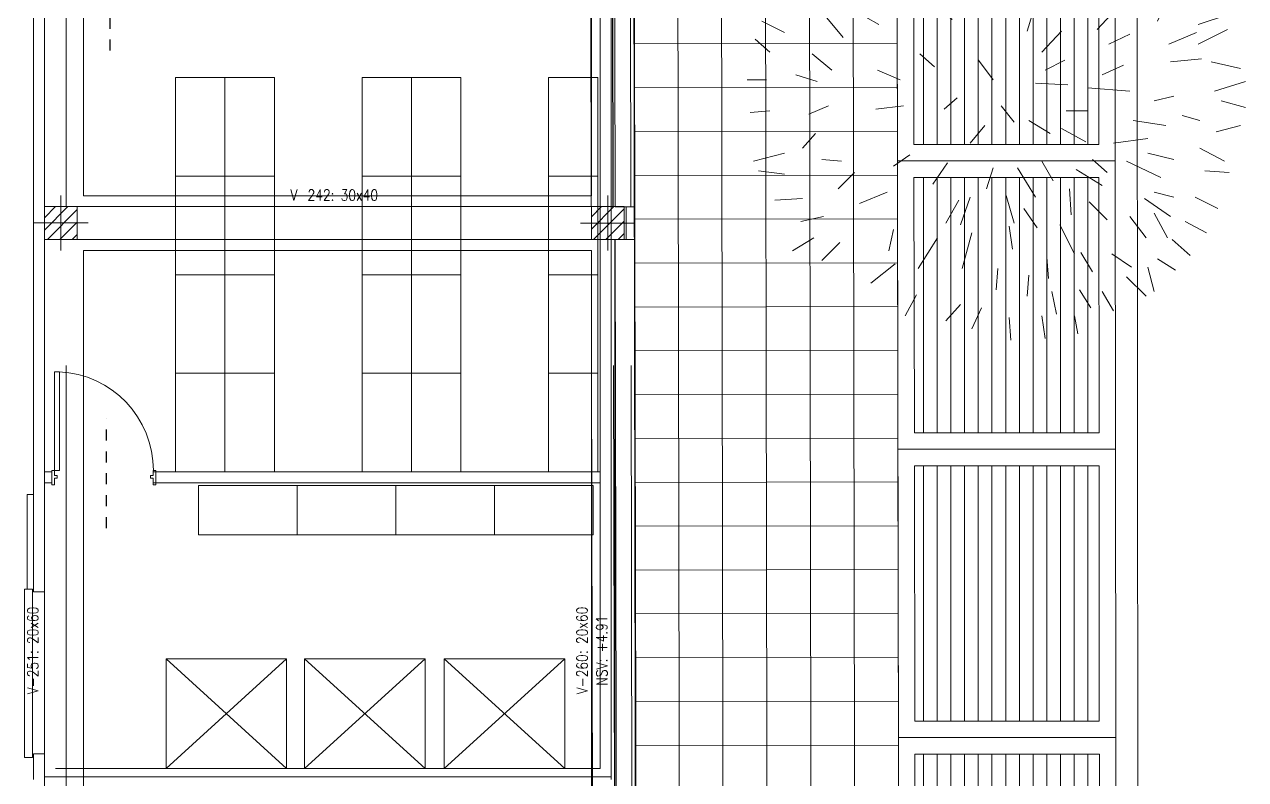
# Model space of a CAD drawing. Header units: millimetres. Extents: x 14 to 290, y 66 to 213.
# Drawn here: x 133.73 to 144.86, y 181.44 to 188.33 of the extents above; entities that cross this region are included whole.
import ezdxf
from ezdxf.enums import TextEntityAlignment as Align

# ---------------------------------------------------------------- set-up
doc = ezdxf.new("R2010")
doc.units = ezdxf.units.MM
doc.linetypes.add('HIDDEN', pattern=[9.525, 6.35, -3.175])
doc.linetypes.add('PIR13A-P-XREF-01-Apoyo$0$DASHDOT2', pattern=[12.7, 6.35, -3.175, 0, -3.175])
for name, color, linetype, lineweight in [('IRI-OCASA-Layout R 9$0$OCA-Paneles TERMICO', 252, 'Continuous', 15), ('IRI-OCASA-Layout R 9$0$REVESTIMIENTOS', 252, 'Continuous', 9), ('OCASA_TODAS_r08$0$Arboles', 252, 'Continuous', 15), ('OCASA_TODAS_r08$0$CGC COLUMNAS', 252, 'Continuous', 20), ('OCASA_TODAS_r08$0$CGC COLUMNAS EJES', 252, 'Continuous', 20), ('OCASA_TODAS_r08$0$CGC COLUMNAS HATCH', 252, 'Continuous', 20), ('OCASA_TODAS_r08$0$CGC VIGAS', 252, 'HIDDEN', 15), ('OCASA_TODAS_r08$0$CGC VIGAS REF', 252, 'Continuous', 15), ('OCASA_TODAS_r08$0$MURO BLOQUE CEMENTO 18', 252, 'Continuous', 20), ('OCASA_TODAS_r08$0$PASES ASCENSORES', 252, 'Continuous', 15), ('OCASA_TODAS_r08$0$REVOQUES', 251, 'Continuous', 15), ('OCASA_TODAS_r08$0$VEREDA', 251, 'Continuous', 15), ('PIR13A-P-XREF-01-Apoyo$0$10-EJES-CARP', 251, 'PIR13A-P-XREF-01-Apoyo$0$DASHDOT2', 25), ('PIR13A-P-XREF-01-Apoyo$0$20-CARPINTERIAS BATIENTE', 251, 'Continuous', 9)]:
    doc.layers.add(name, color=color, linetype=linetype, lineweight=lineweight)
doc.styles.add('OCASA_TODAS_r08$0$CYPETXT', font='romans__.ttf', dxfattribs={"height": 0.2})

# ---------------------------------------------------------------- blocks, each defined once
blk = doc.blocks.new('OCASA_TODAS_r08$0$EJES_DE_LA_COLUMNA')
at = {"layer": 'OCASA_TODAS_r08$0$CGC COLUMNAS EJES'}
for p, q in [((0, -0.5), (0, 0.5)), ((-0.5, 0), (0.5, 0))]:
    blk.add_line(p, q, dxfattribs=at)
blk = doc.blocks.new('OCASA_TODAS_r08$0$Estructura PB para Arquitectura')
at = {"layer": 'OCASA_TODAS_r08$0$CGC COLUMNAS'}
for points in [[(1212.108445, 413.271652), (1212.408445, 413.271652), (1212.408445, 413.571652), (1212.108445, 413.571652), (1212.108445, 413.271652)], [(1212.108445, 413.271652), (1212.408445, 413.271652), (1212.408445, 413.571652), (1212.108445, 413.571652), (1212.108445, 413.271652)], [(1217.095305, 413.270765), (1217.395305, 413.270765), (1217.395305, 413.570765), (1217.095305, 413.570765), (1217.095305, 413.270765)], [(1217.095305, 413.270765), (1217.395305, 413.270765), (1217.395305, 413.570765), (1217.095305, 413.570765), (1217.095305, 413.270765)]]:
    blk.add_lwpolyline(points, close=True, dxfattribs=at)
at = {"layer": 'OCASA_TODAS_r08$0$CGC COLUMNAS HATCH'}
for p, q in [((1212.108445, 413.35619, -0.000029), (1212.323906, 413.571651, -0.000029)), ((1212.108445, 413.469327, -0.000029), (1212.210769, 413.571651, -0.000029)), ((1212.137043, 413.271651, -0.000029), (1212.408445, 413.543053, -0.000029)), ((1217.095305, 413.365019, -0.000029), (1217.301051, 413.570764, -0.000029)), ((1217.095305, 413.478156, -0.000029), (1217.187914, 413.570764, -0.000029)), ((1217.114188, 413.270764, -0.000029), (1217.395305, 413.551882, -0.000029)), ((1212.25018, 413.271651, -0.000029), (1212.408445, 413.429916, -0.000029)), ((1217.227325, 413.270764, -0.000029), (1217.395305, 413.438745, -0.000029)), ((1212.363317, 413.271651, -0.000029), (1212.408445, 413.316779, -0.000029)), ((1217.340462, 413.270764, -0.000029), (1217.395305, 413.325608, -0.000029))]:
    blk.add_line(p, q, dxfattribs=at)
at = {"layer": 'OCASA_TODAS_r08$0$CGC VIGAS', "lineweight": 9}
for p, q in [((1217.454733, 413.57107, -0.000029), (1217.439852, 421.371072, -0.000029)), ((1212.108445, 413.571652, -0.000029), (1212.108593, 421.071629, -0.000029)), ((1212.308445, 413.571652, -0.000029), (1212.308593, 421.071629, -0.000029)), ((1217.094733, 413.570765, -0.000029), (1217.080424, 421.070766, -0.000029)), ((1217.294733, 413.570765, -0.000029), (1217.280424, 421.070766, -0.000029)), ((1217.094733, 413.570765, -0.000029), (1212.408445, 413.571652, -0.000029)), ((1217.469614, 405.771145, -0.000029), (1217.454733, 413.57107, -0.000029)), ((1212.108445, 405.771678, -0.000029), (1212.108445, 413.271652, -0.000029)), ((1212.308445, 405.771627, -0.000029), (1212.308445, 413.271652, -0.000029)), ((1217.095305, 413.270765, -0.000029), (1212.408445, 413.271652, -0.000029)), ((1217.109614, 405.77084, -0.000029), (1217.095305, 413.270765, -0.000029)), ((1217.309615, 405.77084, -0.000029), (1217.295306, 413.270765, -0.000029))]:
    blk.add_line(p, q, dxfattribs=at)
at = {"layer": 'OCASA_TODAS_r08$0$CGC COLUMNAS EJES', "xscale": 0.5, "yscale": 0.5}
for p in [(1212.258445, 413.421652, -0.000029), (1217.245305, 413.420765, -0.000029)]:
    blk.add_blockref('OCASA_TODAS_r08$0$EJES_DE_LA_COLUMNA', p, dxfattribs=at)
at = {"layer": 'OCASA_TODAS_r08$0$CGC VIGAS REF', "style": 'OCASA_TODAS_r08$0$CYPETXT', "width": 0.821201}
for s, rotation, p in [('V-242: 30x40', 359.989509, (1214.751923, 413.676208, -0.000029)), ('V-251: 20x60', 90, (1212.003445, 409.52164, -0.000029)), ('V-260: 20x60', 90.110161, (1217.010789, 409.521194, -0.000029)), ('NSV: +4.91', 90.110161, (1217.19061, 409.521194, -0.000029))]:
    blk.add_text(s, height=0.1, rotation=rotation, dxfattribs=at).set_placement(p, align=Align.MIDDLE_CENTER)
blk = doc.blocks.new('OCASA_TODAS_r08$0$arbusto')
for p, q in [((-0.694395, 4.630506), (-0.943832, 5.129236)), ((-0.302416, 4.737377), (-0.052979, 5.236107)), ((0.445901, 4.559259), (0.517167, 5.307354)), ((0.980415, 4.594884), (0.980415, 5.164858)), ((-1.941591, 4.274272), (-2.084127, 4.986742)), ((-1.478347, 4.559259), (-1.727784, 5.022364)), ((0.053922, 4.309894), (-0.017344, 4.879871)), ((1.336754, 4.630506), (1.550561, 5.057989)), ((-2.333569, 3.989282), (-2.44047, 4.666131)), ((1.835633, 4.345519), (2.263247, 4.772999)), ((2.334513, 4.203025), (2.441414, 4.737377)), ((0.87351, 3.668671), (0.766608, 4.452388)), ((2.512684, 4.024907), (2.762122, 4.523637)), ((-2.583007, 3.739917), (-3.046251, 4.238647)), ((1.693097, 3.526177), (2.156341, 4.096154)), ((3.011564, 3.561802), (3.367907, 4.060529)), ((-3.402594, 3.419305), (-3.723302, 3.739917)), ((-0.266786, 3.348059), (-0.373687, 3.775542)), ((0.481536, 3.134318), (0.445901, 3.739917)), ((-1.549617, 3.063072), (-1.83469, 3.526177)), ((-0.943832, 3.169943), (-1.442712, 3.704295)), ((-2.012861, 2.528719), (-2.191033, 3.312437)), ((3.474808, 3.098694), (3.973687, 3.45493)), ((-3.830203, 2.706835), (-3.972739, 3.169943)), ((-2.297934, 2.528719), (-2.93935, 3.027447)), ((1.301123, 2.599966), (1.550561, 3.098694)), ((4.009322, 2.778084), (4.294395, 3.063072)), ((-4.186546, 2.528719), (-4.578524, 2.706835)), ((3.011564, 2.24373), (3.332271, 2.671213)), ((-2.3692, 2.172483), (-2.689908, 2.564342)), ((0.160828, 1.994365), (0.160828, 2.457473)), ((1.942539, 2.172483), (2.512684, 2.564342)), ((-4.400353, 1.994365), (-4.863597, 2.172483)), ((3.546074, 1.602506), (3.831151, 2.24373)), ((4.044953, 1.958743), (4.472567, 2.350601)), ((4.508197, 1.780624), (4.900176, 2.314977)), ((-0.943832, 1.638131), (-1.442712, 2.065612)), ((2.227611, 1.424391), (2.726491, 1.958743)), ((-3.331324, 1.246272), (-3.687667, 1.673753)), ((-2.547371, 1.531259), (-3.117521, 1.851871)), ((0.802244, 1.745002), (0.695338, 1.388766)), ((4.436931, 1.531259), (5.078347, 1.745002)), ((-4.614155, 1.353141), (-5.113035, 1.602506)), ((1.016046, 0.92566), (1.443659, 1.388766)), ((3.795516, 1.103779), (4.401296, 1.353141)), ((4.436931, 1.103779), (5.078347, 1.424391)), ((-4.934863, 0.92566), (-5.255571, 1.210648)), ((2.940293, 1.317519), (2.477049, 1.103779)), ((-3.580765, 0.533802), (-4.008375, 0.890036)), ((-1.33581, 0.605049), (-1.656518, 0.890036)), ((-0.052979, 0.320059), (-0.373687, 0.747542)), ((1.087316, 0.533802), (1.514925, 0.747542)), ((2.334513, 0.42693), (2.797757, 0.640671)), ((3.831151, 0.71192), (4.508197, 0.783167)), ((4.722004, 0.71192), (5.36342, 0.569424)), ((-5.006133, 0.320059), (-5.433742, 0.320059)), ((-3.901473, 0.284437), (-4.364718, 0.42693)), ((-2.084127, 0.320059), (-2.583007, 0.533802)), ((4.793275, 0.070697), (5.470321, 0.284437)), ((1.586196, 0.21319), (0.87351, 0.248812)), ((2.940293, 0.070697), (2.013805, 0.141943)), ((-3.652031, -0.249915), (-4.079645, -0.428033)), ((-2.012861, -0.249915), (-2.618642, -0.321162)), ((-1.122004, -0.321162), (-0.836931, -0.0718)), ((0.125193, -0.249915), (0.410265, -0.606152)), ((3.474808, -0.143046), (3.902417, -0.036175)), ((4.935811, -0.143046), (5.470321, -0.28554)), ((-4.934863, -0.356787), (-5.362476, -0.392411)), ((1.550561, -0.356787), (2.013805, -0.356787)), ((4.472567, -0.570527), (4.080588, -0.463658)), ((-0.23115, -0.677398), (-0.551858, -1.069257)), ((1.194218, -0.855517), (0.730973, -0.570527)), ((1.443659, -0.748645), (1.97817, -1.033632)), ((3.011564, -0.570527), (3.724245, -0.677398)), ((4.828905, -0.819892), (5.36342, -0.677398)), ((-3.937109, -0.855517), (-4.222181, -1.176128)), ((2.583955, -1.069257), (3.332271, -0.962386)), ((-4.614155, -1.282997), (-5.291206, -1.461116)), ((-1.870325, -1.318622), (-2.226664, -1.567987)), ((3.332271, -1.282997), (3.902417, -1.425494)), ((4.472567, -1.176128), (5.007077, -1.461116)), ((-3.366959, -1.461116), (-3.794572, -1.425494)), ((-1.050738, -1.49674), (-1.371445, -1.959846)), ((1.016046, -1.461116), (1.265488, -1.888599)), ((2.441414, -1.710481), (2.120706, -1.425494)), ((2.869027, -1.461116), (3.617344, -1.817352)), ((-4.614155, -1.746103), (-5.184305, -1.674856)), ((-3.081886, -1.710481), (-3.438229, -2.066715)), ((-0.052979, -1.603609), (-0.195515, -2.066715)), ((0.87351, -2.244833), (0.481536, -1.603609)), ((1.764367, -1.639234), (2.334513, -1.995468)), ((4.579468, -1.674856), (5.113982, -1.710481)), ((1.657462, -2.636691), (1.621831, -2.066715)), ((-4.222181, -2.280457), (-4.827962, -2.31608)), ((-2.3692, -2.137964), (-2.974985, -2.387326)), ((-0.801296, -2.31608), (-1.086373, -2.81481)), ((-0.765665, -2.850434), (-0.551858, -2.244833)), ((0.410265, -2.81481), (0.232094, -2.209211)), ((2.04944, -2.351704), (2.441414, -2.743563)), ((3.261001, -2.280457), (3.831151, -2.672316)), ((3.902417, -2.244833), (3.474808, -2.137964)), ((4.365661, -2.244833), (4.864541, -2.494198)), ((0.624072, -2.494198), (0.909145, -2.921681)), ((3.759881, -3.135421), (3.474808, -2.601069)), ((-3.758937, -2.672316), (-4.257816, -2.779185)), ((0.303364, -2.886056), (0.37463, -3.384786)), ((1.408024, -2.850434), (1.728732, -3.491655)), ((2.940293, -2.672316), (3.296636, -3.135421)), ((4.151859, -2.779185), (4.615103, -3.02855)), ((-3.972739, -3.135421), (-4.435988, -3.420408)), ((-2.226664, -2.957303), (-2.333569, -3.420408)), ((-1.26454, -3.135421), (-1.692153, -3.812267)), ((-0.516223, -3.02855), (-0.73003, -3.812267)), ((3.866782, -3.171046), (4.25876, -3.52728)), ((-3.402594, -3.242293), (-3.794572, -3.634151)), ((1.871268, -3.456033), (2.120706, -3.883516)), ((-2.191033, -3.705398), (-2.725543, -4.132879)), ((1.122952, -3.562905), (1.158582, -4.02601)), ((2.548319, -3.491655), (2.975928, -3.776645)), ((3.546074, -3.598527), (3.938052, -3.847892)), ((0.053922, -3.812267), (0.018292, -4.275375)), ((0.695338, -4.417869), (0.730973, -3.954763)), ((2.869027, -3.990385), (3.296636, -4.417869)), ((3.332271, -3.776645), (3.474808, -4.310997)), ((-1.727784, -4.382244), (-1.977226, -4.845349)), ((1.336754, -4.809727), (1.229853, -4.310997)), ((2.085075, -4.667234), (1.835633, -4.275375)), ((2.334513, -4.310997), (2.583955, -4.73848)), ((-0.765665, -4.595987), (-1.086373, -4.952221)), ((-0.302416, -4.667234), (-0.516223, -5.130339)), ((0.303364, -4.880974), (0.338999, -5.379704)), ((1.016046, -4.845349), (1.087316, -5.344079)), ((1.728732, -4.845349), (1.799998, -5.237208))]:
    blk.add_line(p, q)
blk = doc.blocks.new('IRI-OCASA-Layout R 9$0$OCA_PALLET')
for p, q in [((414.447193, 97.067423), (415.447193, 95.967423)), ((415.447193, 97.067423), (414.447193, 95.967423))]:
    blk.add_line(p, q)
blk.add_lwpolyline([(414.447193, 97.067423), (415.447193, 97.067423), (415.447193, 95.967423), (414.447193, 95.967423)], close=True)
blk = doc.blocks.new('*U86')
blk.add_lwpolyline([(25, 10), (25, 910), (70, 910), (70, 10)], close=True)
for points in [[(0, -15), (0, 10), (25, 10), (25, -35), (50, -35), (50, -60), (25, -60), (25, -120), (0, -120), (0, -95)], [(950, -15), (950, 10), (925, 10), (925, -35), (900, -35), (900, -60), (925, -60), (925, -120), (950, -120), (950, -95)]]:
    blk.add_lwpolyline(points)
at = {"layer": 'PIR13A-P-XREF-01-Apoyo$0$10-EJES-CARP', "ltscale": 0.25}
blk.add_line((500, -515), (500, 485), dxfattribs=at)
at = {"layer": 'PIR13A-P-XREF-01-Apoyo$0$20-CARPINTERIAS BATIENTE'}
blk.add_arc((23.7975, 9.5475), 902.5, 0, 87.284973, dxfattribs=at)
blk = doc.blocks.new('*U102')
blk.add_lwpolyline([(25, 10), (25, 1160), (70, 1160), (70, 10)], close=True)
for points in [[(0, -15), (0, 10), (25, 10), (25, -35), (50, -35), (50, -60), (25, -60), (25, -120), (0, -120), (0, -95)], [(1200, -15), (1200, 10), (1175, 10), (1175, -35), (1150, -35), (1150, -60), (1175, -60), (1175, -120), (1200, -120), (1200, -95)]]:
    blk.add_lwpolyline(points)
at = {"layer": 'PIR13A-P-XREF-01-Apoyo$0$10-EJES-CARP', "ltscale": 0.25}
blk.add_line((500, -515), (500, 485), dxfattribs=at)
at = {"layer": 'PIR13A-P-XREF-01-Apoyo$0$20-CARPINTERIAS BATIENTE'}
blk.add_arc((29.81, 11.81), 1140, 0, 87.284973, dxfattribs=at)

msp = doc.modelspace()

# ---------------------------------------------------------------- hatches: boundary and pattern name
at = {"layer": 'OCASA_TODAS_r08$0$VEREDA'}
h = msp.add_hatch(dxfattribs=at)
h.set_pattern_fill('LINE', color=256, angle=90)
h.set_pattern_definition([(90, (141.9222, 193.66274), (-0.125, 0), [])])
h.paths.add_polyline_path([(141.799, 208.278), (141.796, 210.01), (143.502, 210.01), (143.503, 208.278)])
h.paths.add_polyline_path([(141.804, 205.648), (141.8, 207.978), (143.503, 207.978), (143.505, 205.648)])
h.paths.add_polyline_path([(141.808, 203.018), (141.804, 205.348), (143.506, 205.348), (143.508, 203.018)])
h.paths.add_polyline_path([(141.813, 200.388), (141.809, 202.718), (143.508, 202.718), (143.51, 200.388)])
h.paths.add_polyline_path([(141.817, 197.758), (141.813, 200.088), (143.51, 200.088), (143.512, 197.758)])
h.paths.add_polyline_path([(141.822, 195.128), (141.818, 197.458), (143.513, 197.458), (143.515, 195.128)])
h.paths.add_polyline_path([(141.826, 192.498), (141.822, 194.828), (143.515, 194.828), (143.517, 192.498)])
h.paths.add_polyline_path([(141.831, 189.868), (141.827, 192.198), (143.517, 192.198), (143.519, 189.868)])
h.paths.add_polyline_path([(141.835, 187.238), (141.831, 189.568), (143.52, 189.568), (143.522, 187.238)])
h.paths.add_polyline_path([(141.84, 184.608), (141.836, 186.938), (143.522, 186.938), (143.524, 184.608)])
h.paths.add_polyline_path([(141.844, 181.978), (141.84, 184.308), (143.524, 184.308), (143.526, 181.978)])
h.paths.add_polyline_path([(141.849, 179.348), (141.845, 181.678), (143.527, 181.678), (143.529, 179.348)])

# ---------------------------------------------------------------- linework, layer by layer
at = {"layer": 'IRI-OCASA-Layout R 9$0$OCA-Paneles TERMICO'}
for p, q in [((139.076, 181.445, 0), (139.076, 208.052, 0)), ((138.976, 181.545, 0), (138.976, 207.952, 0)), ((133.809, 183.159, 0), (133.809, 191, 0)), ((133.909, 183.159, 0), (133.909, 191, 0)), ((133.909, 184.251, 0), (133.976, 184.251, 0)), ((133.976, 184.151, 0), (133.976, 184.251, 0)), ((134.901, 184.251, 0), (138.976, 184.251, 0)), ((134.926, 184.151, 0), (134.926, 184.251, 0)), ((135.108, 184.251, 0), (138.976, 184.251, 0)), ((133.909, 184.151, 0), (133.976, 184.151, 0)), ((134.901, 184.151, 0), (138.976, 184.151, 0)), ((133.809, 183.159, 0), (133.909, 183.159, 0)), ((133.809, 181.681, 0), (133.909, 181.681, 0)), ((133.809, 181.681, 0), (133.809, 181.445, 0)), ((133.909, 181.681, 0), (133.909, 181.545, 0)), ((138.976, 181.545, 0), (134.009, 181.545, 0))]:
    msp.add_line(p, q, dxfattribs=at)
msp.add_lwpolyline([(134.265, 194.07), (138.897, 194.07), (138.897, 186.77), (134.265, 186.77)], close=True, dxfattribs=at)
at = {"layer": 'IRI-OCASA-Layout R 9$0$OCA-Paneles TERMICO', "elevation": 0}
for points in [[(135.105, 186.951), (135.105, 187.851), (135.555, 187.851), (135.555, 186.951), (135.105, 186.951)], [(135.555, 186.951), (135.555, 187.851), (136.005, 187.851), (136.005, 186.951), (135.555, 186.951)], [(136.805, 186.951), (136.805, 187.851), (137.255, 187.851), (137.255, 186.951), (136.805, 186.951)], [(137.255, 186.951), (137.255, 187.851), (137.705, 187.851), (137.705, 186.951), (137.255, 186.951)], [(138.505, 186.951), (138.505, 187.851), (138.955, 187.851), (138.955, 186.951), (138.505, 186.951)], [(135.105, 186.051), (135.105, 186.951), (135.555, 186.951), (135.555, 186.051), (135.105, 186.051)], [(135.555, 186.051), (135.555, 186.951), (136.005, 186.951), (136.005, 186.051), (135.555, 186.051)], [(136.805, 186.051), (136.805, 186.951), (137.255, 186.951), (137.255, 186.051), (136.805, 186.051)], [(137.255, 186.051), (137.255, 186.951), (137.705, 186.951), (137.705, 186.051), (137.255, 186.051)], [(138.505, 186.051), (138.505, 186.951), (138.955, 186.951), (138.955, 186.051), (138.505, 186.051)], [(135.105, 185.151), (135.105, 186.051), (135.555, 186.051), (135.555, 185.151), (135.105, 185.151)], [(135.555, 185.151), (135.555, 186.051), (136.005, 186.051), (136.005, 185.151), (135.555, 185.151)], [(136.805, 185.151), (136.805, 186.051), (137.255, 186.051), (137.255, 185.151), (136.805, 185.151)], [(137.255, 185.151), (137.255, 186.051), (137.705, 186.051), (137.705, 185.151), (137.255, 185.151)], [(138.505, 185.151), (138.505, 186.051), (138.955, 186.051), (138.955, 185.151), (138.505, 185.151)], [(135.105, 184.251), (135.105, 185.151), (135.555, 185.151), (135.555, 184.251), (135.105, 184.251)], [(135.555, 184.251), (135.555, 185.151), (136.005, 185.151), (136.005, 184.251), (135.555, 184.251)], [(136.805, 184.251), (136.805, 185.151), (137.255, 185.151), (137.255, 184.251), (136.805, 184.251)], [(137.255, 184.251), (137.255, 185.151), (137.705, 185.151), (137.705, 184.251), (137.255, 184.251)], [(138.505, 184.251), (138.505, 185.151), (138.955, 185.151), (138.955, 184.251), (138.505, 184.251)], [(133.751, 183.181), (133.751, 184.045), (133.809, 184.045)], [(136.213, 183.679), (135.313, 183.679), (135.313, 184.129), (136.213, 184.129), (136.213, 183.679)], [(137.113, 183.679), (136.213, 183.679), (136.213, 184.129), (137.113, 184.129), (137.113, 183.679)], [(138.013, 183.679), (137.113, 183.679), (137.113, 184.129), (138.013, 184.129), (138.013, 183.679)], [(138.913, 183.679), (138.013, 183.679), (138.013, 184.129), (138.913, 184.129), (138.913, 183.679)]]:
    msp.add_lwpolyline(points, dxfattribs=at)
at = {"layer": 'IRI-OCASA-Layout R 9$0$OCA-Paneles TERMICO'}
msp.add_lwpolyline([(139.292, 186.371), (139.291, 186.671), (139.212, 186.671), (139.212, 186.371), (139.292, 186.371)], dxfattribs=at)
at = {"layer": 'IRI-OCASA-Layout R 9$0$OCA-Paneles TERMICO', "elevation": 0}
msp.add_lwpolyline([(133.801, 183.181), (133.727, 183.181), (133.727, 181.645), (133.801, 181.645)], close=True, dxfattribs=at)
at = {"layer": 'IRI-OCASA-Layout R 9$0$REVESTIMIENTOS'}
msp.add_lwpolyline([(139.076, 181.471), (133.909, 181.471), (133.909, 176.043), (134.041, 176.043), (134.041, 176.452), (135.789, 176.452)], dxfattribs=at)
at = {"layer": 'OCASA_TODAS_r08$0$MURO BLOQUE CEMENTO 18'}
for points in [[(139.277, 194.171), (139.097, 194.171), (139.111, 186.671), (139.291, 186.671)], [(139.292, 186.371), (139.112, 186.371), (139.126, 178.871), (139.306, 178.871)]]:
    msp.add_lwpolyline(points, close=True, dxfattribs=at)
at = {"layer": 'OCASA_TODAS_r08$0$PASES ASCENSORES'}
msp.add_lwpolyline([(134.265, 186.27), (138.897, 186.27), (138.897, 178.97), (134.265, 178.97)], close=True, dxfattribs=at)
at = {"layer": 'OCASA_TODAS_r08$0$REVOQUES'}
for p, q in [((139.091, 186.671), (139.077, 194.171)), ((139.108, 186.371, 0), (139.11, 178.891))]:
    msp.add_line(p, q, dxfattribs=at)
at = {"layer": 'OCASA_TODAS_r08$0$VEREDA'}
for p, q in [((143.908, 147.319), (143.849, 213.111)), ((139.29, 188.156, 0), (141.684, 188.16, 0)), ((139.291, 187.756, 0), (141.684, 187.76, 0)), ((139.292, 187.356, 0), (141.685, 187.36, 0)), ((139.292, 186.956, 0), (141.686, 186.96, 0)), ((139.293, 186.556, 0), (141.687, 186.56, 0)), ((139.294, 186.156, 0), (141.687, 186.16, 0)), ((139.294, 185.756, 0), (141.688, 185.76, 0)), ((139.295, 185.356, 0), (141.689, 185.36, 0)), ((139.296, 184.956, 0), (141.689, 184.96, 0)), ((139.297, 184.556, 0), (141.69, 184.56, 0)), ((139.297, 184.156, 0), (141.691, 184.16, 0)), ((139.298, 183.756, 0), (141.691, 183.76, 0)), ((139.299, 183.356, 0), (141.692, 183.36, 0)), ((139.299, 182.956, 0), (141.693, 182.96, 0)), ((139.3, 182.556, 0), (141.693, 182.56, 0)), ((139.301, 182.156, 0), (141.694, 182.16, 0)), ((139.301, 181.756, 0), (141.695, 181.76, 0))]:
    msp.add_line(p, q, dxfattribs=at)
at = {"layer": 'OCASA_TODAS_r08$0$VEREDA', "elevation": 0}
for points in [[(139.352, 148.55), (139.352, 148.55), (139.352, 148.55), (139.246, 210.156)], [(139.752, 148.38), (139.646, 210.157)], [(140.152, 148.21), (140.046, 210.157)], [(140.553, 148.039), (140.446, 210.158)], [(140.953, 147.869), (140.846, 210.159)], [(141.353, 147.698), (141.246, 210.16)], [(141.751, 147.526), (141.754, 147.528), (141.646, 210.16)], [(141.686, 187.088), (141.681, 189.718), (143.67, 189.718), (143.672, 187.088), (141.686, 187.088)], [(141.69, 184.458), (141.686, 187.088), (143.672, 187.088), (143.674, 184.458), (141.69, 184.458)], [(141.695, 181.828), (141.69, 184.458), (143.674, 184.458), (143.677, 181.828), (141.695, 181.828)], [(141.699, 179.198), (141.695, 181.828), (143.677, 181.828), (143.679, 179.198), (141.699, 179.198)]]:
    msp.add_lwpolyline(points, dxfattribs=at)
for points in [[(141.835, 187.238), (141.831, 189.568), (143.52, 189.568), (143.522, 187.238)], [(141.84, 184.608), (141.836, 186.938), (143.522, 186.938), (143.524, 184.608)], [(141.844, 181.978), (141.84, 184.308), (143.524, 184.308), (143.526, 181.978)], [(141.849, 179.348), (141.845, 181.678), (143.527, 181.678), (143.529, 179.348)]]:
    msp.add_lwpolyline(points, close=True, dxfattribs=at)

# ---------------------------------------------------------------- block references
at = {"color": 31, "true_color": 0xfebd57}
msp.add_blockref('OCASA_TODAS_r08$0$Estructura PB para Arquitectura', (-1078.2, -226.899), dxfattribs=at)
at = {"layer": 'IRI-OCASA-Layout R 9$0$OCA-Paneles TERMICO', "xscale": 0.001, "yscale": 0.001, "zscale": 0.001}
for name, p in [('*U102', (134.008, 188.61, 0)), ('*U86', (133.976, 184.254, 0))]:
    msp.add_blockref(name, p, dxfattribs=at)
at = {"layer": 'IRI-OCASA-Layout R 9$0$OCA-Paneles TERMICO', "xscale": -1, "rotation": 270}
for p in [(39.05, -232.902, 0), (40.313, -232.902, 0), (41.586, -232.902, 0)]:
    msp.add_blockref('IRI-OCASA-Layout R 9$0$OCA_PALLET', p, dxfattribs=at)
at = {"layer": 'OCASA_TODAS_r08$0$Arboles', "xscale": 0.41681, "yscale": 0.41681, "zscale": 0.41681}
msp.add_blockref('OCASA_TODAS_r08$0$arbusto', (142.579, 187.695, 0), dxfattribs=at)

doc.saveas('drawing.dxf')
